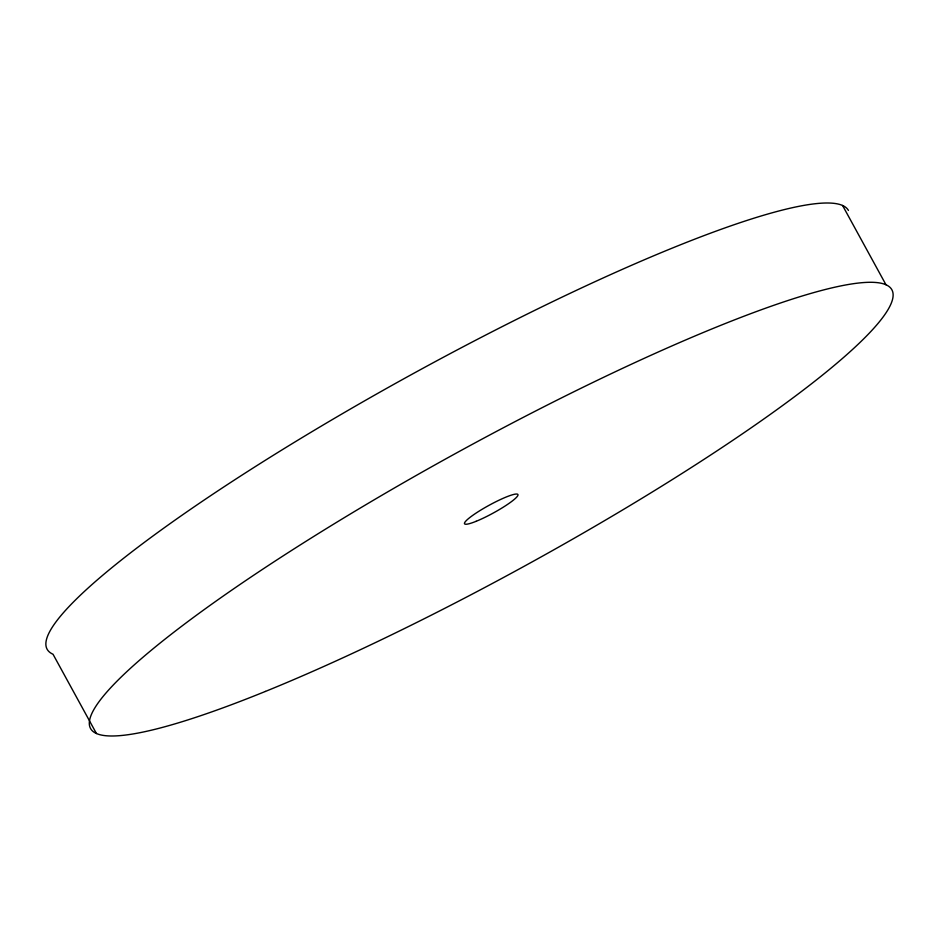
<?xml version="1.0" encoding="UTF-8"?>
<svg xmlns="http://www.w3.org/2000/svg" width="939" height="939" viewBox="0 0 939 939"><rect width="100%" height="100%" fill="white"/><g stroke="black" fill="none" stroke-linecap="round" stroke-linejoin="round"><path stroke-width="1.41" d="M842.565 205.477L885.982 284.763M96.435 733.523L53.018 654.237A456.777 65.941 -28.7 0 1 393.957 384.262A456.777 65.941 -28.7 0 1 848.422 210.442M265.408 691.433A456.777 65.941 -28.7 0 0 892.05 301.067A456.777 65.941 -28.7 0 0 316.161 534.937A456.777 65.941 -28.7 0 0 265.408 691.433M476.155 521.298A30.447 4.402 -28.7 0 0 517.929 495.276A30.447 4.402 -28.7 0 0 479.536 510.863A30.447 4.402 -28.7 0 0 476.155 521.298"/></g></svg>
